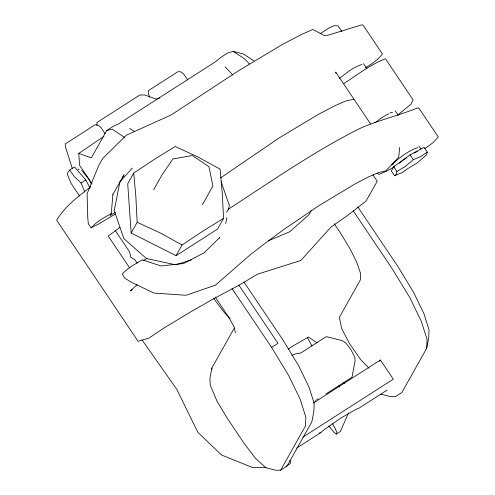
<?xml version="1.0" encoding="UTF-8"?>
<svg xmlns="http://www.w3.org/2000/svg" width="495" height="495" viewBox="0 0 495 495"><rect width="100%" height="100%" fill="white"/><g stroke="black" fill="none" stroke-linecap="round" stroke-linejoin="round"><path stroke-width="0.74" d="M380.754 394.138L390.629 396.631L395.511 396.545L401.891 392.455L426.696 348.257L427.055 339.409L421.369 321.447L409.885 297.73L392.838 269.701L353.275 210.889M115.298 212.33L110.094 215.665L111.282 213.543L112.903 194.516M399.694 147.411L398.716 157.138L385.784 170.948L378.564 172.557L368.292 177.031L355.218 183.837L319.448 205.326L283.48 229.717L264.126 244.078L250.105 254.869L215.523 285.12L186.033 295.28L153.895 293.071L130.779 281.927L124.919 278.202L122.246 274.162C127.599 268.024 135.358 263.872 142.442 259.856L160.962 265.951L183.639 263.495L204.132 252.809L219.731 237.458L219.297 238.231M234.302 328.036L211.897 367.958L209.911 378.254L210.245 385.042L216.884 400.95L227.044 417.959L244.233 443.514L255.562 458.444L265.895 467.756L275.771 470.25L280.653 470.163L287.032 466.073L311.838 421.876L313.842 411.537L314.177 403.406L309.053 387.214L298.77 365.972L283.01 340.065L243.868 281.884M426.696 348.257L428.701 337.918L429.035 329.788L423.906 313.595L413.622 292.353L397.869 266.446L357.811 206.91M225.708 223.542L226.908 217.484M228.418 209.917L229.315 205.376L221.104 181.628M427.235 152.083L420.731 156.569L413.288 159.656L405.591 166.271L396.953 171.487L396.235 174.314L394.571 175.744L391.353 170.967L393.742 166.71L410.07 154.879L424.017 147.3L427.235 152.083L426.511 154.91L417.149 162.954L409.13 167.793M348.536 412.892L340.331 431.504L336.254 434.121L333.76 432.092L328.804 425.991M311.132 210.511L309.134 214.583L289.822 231.697L268.29 240.836M253.855 60.823L243.478 53.98L233.318 51.431L227.935 52.823L221.556 56.913L214.316 62.531L118.602 123.88L113.077 126.442L106.697 130.532L91.365 157.849L78.792 153.407L79.528 165.225L92.014 183.781M365.551 67.617C371.85 63.991 378.007 59.79 382.437 53.936L363.082 25.171L362.117 24.75L328.012 35.219L324.466 35.591L312.846 29.496L302.377 34.062L281.958 44.68L238.646 70.705L170.979 115.063L126.367 135.172L102.737 158.412L98.734 165.522L87.095 193.786L87.77 217.998L88.345 223.839L91.086 227.855C96.438 221.71 104.204 217.559 111.282 213.543M112.742 194.795L123.967 174.797L122.463 177.464M133.718 173.064L127.71 183.769L131.163 233.009L176.084 255.674L217.546 229.092L223.554 218.388L222.267 192.994L220.102 169.148L198.08 157.039L175.18 146.489L154.886 159L133.718 173.064L135.877 196.911L137.171 222.304L131.163 233.009M153.629 189.857L161.945 175.038L172.928 158.963L192.4 155.517L208.964 166.716L212.912 186.002L202.43 204.683M176.084 255.674L182.086 244.969L203.259 230.899L223.554 218.388M226.599 212.225L228.257 209.261C271.303 181.312 313.552 151.823 359.457 128.657C378.378 120.211 398.741 115.533 417.997 107.805L418.962 108.232L438.31 136.991L433.144 142.603L424.716 148.71M280.653 470.163L305.458 425.966L305.823 417.118L300.137 399.156L288.647 375.439L271.606 347.41L231.976 288.505M336.254 434.121L336.946 432.884L335.369 428.75L332.64 423.776M379.677 361.338L380.426 360.007L393.321 379.17L302.816 437.178M89.997 187.952L85.845 179.97L74.454 166.945L69.659 170.02L67.79 172.582L67.295 174.259L71.094 183.348L79.627 196.181M132.301 168.09L119.914 181.832L114.197 210.598L123.899 238.658L146.427 258.501L174.989 264.652M339.199 78.575C346.16 73.248 353.467 66.905 361.963 64.517M296.641 448.111L320.642 432.729L322.969 430.582L340.851 418.034L356.808 408.889L357.978 408.796L387.164 390.085M137.202 284.656L130.278 290.955L132.227 289.705M399.366 163.214L403.425 159.941M397.807 115.013L411.104 104.055L413.04 99.773L385.426 58.726C370.34 64.628 357.155 74.999 343.524 83.742M374.864 122.84L382.084 117.457L388.631 113.831M90.566 186.906C78.309 196.459 65.29 206.05 57.123 219.508L56.69 220.287L138.124 341.333L148.853 338.141L163.994 328.012L190.024 312.265L214.057 298.497L238.076 285.776L257.518 274.162L300.83 260.488L330.901 227.125L346.58 216.228L365.904 201.193L377.233 181.25L372.939 174.865M119.889 227.415L108.232 236.059L129.579 267.789M288.208 349.235L292.526 346.203L308.49 337.064L317.023 342.874M408.511 168.17L402.008 172.656L394.571 175.744M78.792 153.407L103.969 136.317M220.652 177.841L279.044 138.012L318.588 114.258L335.332 105.546L345.702 101.023L353.944 99.192M69.659 170.02L74.677 176.969L81.069 183.032L85.845 179.97M320.141 33.672L329.398 27.739L334.502 25.672L338.11 25.919L341.977 31.668M143.203 260.729L147.108 258.223M404.05 159.538L406.556 157.93M414.068 153.116L417.372 151.482M271.606 347.41L277.986 343.32L238.8 285.071M326.001 393.933L351.951 377.301L355.088 360.935L354.865 357.322L351.048 349.903L345.863 343.023L342.354 340.709L326.341 336.619L300.725 353.034L295.28 353.962L291.722 355.373M313.366 402.992L380.426 360.007M285.912 466.383L289.99 463.772L290.683 462.534L289.897 460.468M115.527 213.958L98.932 223.851L91.086 227.855M394.558 166.685L386.279 171.313L378.836 174.463L377.363 173.244M389.936 113.108L391.242 112.384L392.585 112.365M176.468 264.584L191.676 259.782M159.798 97.979L156.247 99.087L144.639 94.984L139.918 94.972L96.847 122.581L97.039 125.433M106.697 130.532L112.08 129.139L123.583 136.738L124.622 137.833M319.226 433.038L320.642 432.729M316.608 399.317L318.081 399.013M417.842 147.572C408.035 150.752 399.329 157.781 391.731 164.767L393.154 164.581M266.186 467.521L252.481 467.503L221.624 455.054L197.827 432.302L176.863 389.454L141.923 339.762M77.932 169.024L79.2 169.488M137.171 222.304L160.064 232.86L182.086 244.969M129.622 128.384L134.621 131.614M233.318 51.431L244.821 59.029L249.486 63.966M369.053 368.255L360.533 359.475L349.39 343.437L341.668 328.519L339.36 317.351L360.447 279.737L360.403 273.023L356.771 262.399L350.466 249.505L340.114 232.44L334.317 223.808M225.336 67.035L232.805 75.03M230.126 318.724L223.851 311.986L213.636 298.392M81.731 170.416L88.605 178.788L91.563 184.016M338.555 385.896L339.496 387.065M363.466 63.601L366.9 68.712M395.257 110.861L398.271 115.335M418.894 145.988L421.041 149.181M410.07 154.879L413.288 159.656M370.514 123.812L335.684 72.041L335.957 73.34M393.742 166.71L396.953 171.487M315.197 400.573L316.051 401.841M215.177 297.056L228.56 316.942L234.123 326.886L235.41 332.826M115.18 230.478L129.678 252.023L130.705 257.035L135.011 259.949L137.127 263.099M187.741 79.942L184.072 74.516L181.077 71.911L177.965 71.664L148.209 90.758L148.562 94.273L149.577 97.199M105.163 133.774L101.104 127.691L98.109 125.087L94.997 124.845L65.241 143.934L65.6 147.454L72.32 168.578M307.339 337.318L311.899 345.993M343.864 382.289L344.378 383.458M81.069 183.032L84.874 192.122M211.897 367.958L211.965 369.4"/></g></svg>
